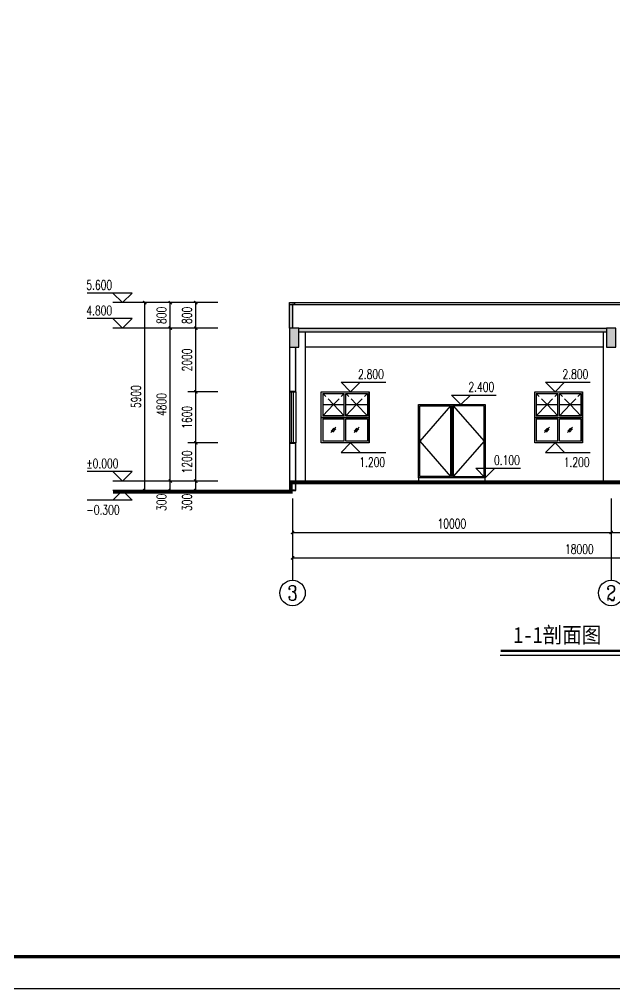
# Model space of a CAD drawing. Extents: x 4924227 to 5052693, y -485691 to -238224.
# Drawn here: x 5000317 to 5018995, y -485691 to -455267 of the extents above; entities that cross this region are included whole.
import ezdxf
from ezdxf.enums import TextEntityAlignment as Align

# ---------------------------------------------------------------- set-up
doc = ezdxf.new("R2010")
doc.units = 0
doc.header["$LTSCALE"] = 1000
doc.header["$MEASUREMENT"] = 0
doc.linetypes.add('DASH', pattern=[0.35, 0.25, -0.1])
doc.layers.get('0').update_dxf_attribs({"linetype": 'CONTINUOUS'})
doc.layers.get('Defpoints').update_dxf_attribs({"linetype": 'CONTINUOUS'})
doc.layers.add('_0', color=7, linetype='CONTINUOUS', lineweight=25)
for name, color, linetype in [('AXIS', 3, 'CONTINUOUS'), ('AXIS_TEXT', 7, 'CONTINUOUS'), ('COLUMN', 9, 'CONTINUOUS'), ('DIM_ELEV', 3, 'CONTINUOUS'), ('E_WINDOW', 4, 'CONTINUOUS'), ('PUB_DIM', 3, 'CONTINUOUS'), ('PUB_HATCH', 8, 'CONTINUOUS'), ('PUB_TEXT', 7, 'CONTINUOUS'), ('PUB_TITLE', 4, 'CONTINUOUS'), ('PUB_WALL', 9, 'CONTINUOUS'), ('WALL', 2, 'CONTINUOUS'), ('WINDOW', 4, 'CONTINUOUS'), ('图名', 15, 'CONTINUOUS'), ('填充', 251, 'CONTINUOUS'), ('散水', 52, 'CONTINUOUS')]:
    doc.layers.add(name, color=color, linetype=linetype)
doc.styles.add('_TCH_AXIS', font='COMPLEX', dxfattribs={"bigfont": 'GBCBIG'})
doc.styles.add('_TCH_DIM', font='SIMPLEX', dxfattribs={"bigfont": 'GBCBIG'})
doc.styles.add('_TCH_DIM_T3', font='SIMPLEX', dxfattribs={"width": 0.705882, "bigfont": 'GBCBIG'})
doc.styles.add('COMPLEX', font='COMPLEX')
doc.styles.add('宋体', font='', dxfattribs={"width": 0.7})
doc.styles.get('宋体').set_extended_font_data('SimSun')
doc.dimstyles.new('_TCH_ARCH&&100', dxfattribs={"dimtxt": 297.5, "dimasz": 100, "dimexe": 250, "dimexo": 300, "dimgap": 126.25, "dimtad": 1, "dimdec": 0, "dimzin": 0, "dimdsep": 46, "dimtxsty": '_TCH_DIM_T3', "dimblk": 'ARCHTICK', "dimcen": 0.09, "dimclrt": 7, "dimazin": 2, "dimtfac": 1, "dimtdec": 0, "dimtix": 1, "dimtmove": 2, "dimatfit": 3, "dimfxl": 0, "dimtolj": 1, "dimtzin": 0, "dimarcsym": 0})

# ---------------------------------------------------------------- blocks, each defined once
blk = doc.blocks.new('_ArchTick')
at = {"color": 0, "linetype": 'ByBlock', "const_width": 0.4}
blk.add_lwpolyline([(-0.5, -0.5), (0.5, 0.5)], dxfattribs=at)
blk = doc.blocks.new('*D66')
at = {"layer": 'Defpoints', "color": 0}
for p in [(5005852, -469758), (5006845, -469758), (5006845, -470058)]:
    blk.add_point(p, dxfattribs=at)
at = {"layer": 'PUB_DIM', "color": 0, "lineweight": -2}
for p, q in [((5006545, -469758), (5005602, -469758)), ((5005852, -470058), (5005852, -469758)), ((5006545, -470058), (5005602, -470058))]:
    blk.add_line(p, q, dxfattribs=at)
at = {"layer": 'PUB_DIM', "color": 0, "lineweight": -2, "xscale": 100, "yscale": 100, "zscale": 100}
for p, rotation in [((5005852, -469758), 90), ((5005852, -470058), 270)]:
    blk.add_blockref('_ArchTick', p, dxfattribs=dict(at, rotation=rotation))
at = {"layer": 'PUB_DIM', "color": 7, "insert": (5005577, -470428), "char_height": 297.5, "attachment_point": 5, "rotation": 90, "style": '_TCH_DIM_T3'}
blk.add_mtext('\\A1;300', dxfattribs=at)
blk = doc.blocks.new('*D67')
at = {"layer": 'Defpoints', "color": 0}
for p in [(5005852, -468558), (5006845, -468558), (5006845, -469758)]:
    blk.add_point(p, dxfattribs=at)
at = {"layer": 'PUB_DIM', "color": 0, "lineweight": -2}
for p, q in [((5006545, -468558), (5005602, -468558)), ((5005852, -469758), (5005852, -468558)), ((5006545, -469758), (5005602, -469758))]:
    blk.add_line(p, q, dxfattribs=at)
at = {"layer": 'PUB_DIM', "color": 0, "lineweight": -2, "xscale": 100, "yscale": 100, "zscale": 100}
for p, rotation in [((5005852, -468558), 90), ((5005852, -469758), 270)]:
    blk.add_blockref('_ArchTick', p, dxfattribs=dict(at, rotation=rotation))
at = {"layer": 'PUB_DIM', "color": 7, "insert": (5005577, -469158), "char_height": 297.5, "attachment_point": 5, "rotation": 90, "style": '_TCH_DIM_T3'}
blk.add_mtext('\\A1;1200', dxfattribs=at)
blk = doc.blocks.new('*D68')
at = {"layer": 'Defpoints', "color": 0}
for p in [(5005852, -466958), (5006845, -466958), (5006845, -468558)]:
    blk.add_point(p, dxfattribs=at)
at = {"layer": 'PUB_DIM', "color": 0, "lineweight": -2}
for p, q in [((5006545, -466958), (5005602, -466958)), ((5005852, -468558), (5005852, -466958)), ((5006545, -468558), (5005602, -468558))]:
    blk.add_line(p, q, dxfattribs=at)
at = {"layer": 'PUB_DIM', "color": 0, "lineweight": -2, "xscale": 100, "yscale": 100, "zscale": 100}
for p, rotation in [((5005852, -466958), 90), ((5005852, -468558), 270)]:
    blk.add_blockref('_ArchTick', p, dxfattribs=dict(at, rotation=rotation))
at = {"layer": 'PUB_DIM', "color": 7, "insert": (5005577, -467758), "char_height": 297.5, "attachment_point": 5, "rotation": 90, "style": '_TCH_DIM_T3'}
blk.add_mtext('\\A1;1600', dxfattribs=at)
blk = doc.blocks.new('*D69')
at = {"layer": 'Defpoints', "color": 0}
for p in [(5005852, -464958), (5006845, -464958), (5006845, -466958)]:
    blk.add_point(p, dxfattribs=at)
at = {"layer": 'PUB_DIM', "color": 0, "lineweight": -2}
for p, q in [((5006545, -464958), (5005602, -464958)), ((5005852, -466958), (5005852, -464958)), ((5006545, -466958), (5005602, -466958))]:
    blk.add_line(p, q, dxfattribs=at)
at = {"layer": 'PUB_DIM', "color": 0, "lineweight": -2, "xscale": 100, "yscale": 100, "zscale": 100}
for p, rotation in [((5005852, -464958), 90), ((5005852, -466958), 270)]:
    blk.add_blockref('_ArchTick', p, dxfattribs=dict(at, rotation=rotation))
at = {"layer": 'PUB_DIM', "color": 7, "insert": (5005577, -465958), "char_height": 297.5, "attachment_point": 5, "rotation": 90, "style": '_TCH_DIM_T3'}
blk.add_mtext('\\A1;2000', dxfattribs=at)
blk = doc.blocks.new('*D70')
at = {"layer": 'Defpoints', "color": 0}
for p in [(5005852, -464158), (5006845, -464158), (5006845, -464958)]:
    blk.add_point(p, dxfattribs=at)
at = {"layer": 'PUB_DIM', "color": 0, "lineweight": -2}
for p, q in [((5006545, -464158), (5005602, -464158)), ((5005852, -464958), (5005852, -464158)), ((5006545, -464958), (5005602, -464958))]:
    blk.add_line(p, q, dxfattribs=at)
at = {"layer": 'PUB_DIM', "color": 0, "lineweight": -2, "xscale": 100, "yscale": 100, "zscale": 100}
for p, rotation in [((5005852, -464158), 90), ((5005852, -464958), 270)]:
    blk.add_blockref('_ArchTick', p, dxfattribs=dict(at, rotation=rotation))
at = {"layer": 'PUB_DIM', "color": 7, "insert": (5005577, -464558), "char_height": 297.5, "attachment_point": 5, "rotation": 90, "style": '_TCH_DIM_T3'}
blk.add_mtext('\\A1;800', dxfattribs=at)
blk = doc.blocks.new('*D186')
at = {"layer": 'Defpoints', "color": 0}
for p in [(5004252, -464158), (5006845, -464158), (5006845, -470058)]:
    blk.add_point(p, dxfattribs=at)
at = {"layer": 'PUB_DIM', "color": 0, "lineweight": -2}
for p, q in [((5006545, -464158), (5004002, -464158)), ((5004252, -470058), (5004252, -464158)), ((5006545, -470058), (5004002, -470058))]:
    blk.add_line(p, q, dxfattribs=at)
at = {"layer": 'PUB_DIM', "color": 0, "lineweight": -2, "xscale": 100, "yscale": 100, "zscale": 100}
for p, rotation in [((5004252, -464158), 90), ((5004252, -470058), 270)]:
    blk.add_blockref('_ArchTick', p, dxfattribs=dict(at, rotation=rotation))
at = {"layer": 'PUB_DIM', "color": 7, "insert": (5003977, -467108), "char_height": 297.5, "attachment_point": 5, "rotation": 90, "style": '_TCH_DIM_T3'}
blk.add_mtext('\\A1;5900', dxfattribs=at)
blk = doc.blocks.new('*D187')
at = {"layer": 'Defpoints', "color": 0}
for p in [(5005052, -469758), (5006845, -469758), (5006845, -470058)]:
    blk.add_point(p, dxfattribs=at)
at = {"layer": 'PUB_DIM', "color": 0, "lineweight": -2}
for p, q in [((5006545, -469758), (5004802, -469758)), ((5005052, -470058), (5005052, -469758)), ((5006545, -470058), (5004802, -470058))]:
    blk.add_line(p, q, dxfattribs=at)
at = {"layer": 'PUB_DIM', "color": 0, "lineweight": -2, "xscale": 100, "yscale": 100, "zscale": 100}
for p, rotation in [((5005052, -469758), 90), ((5005052, -470058), 270)]:
    blk.add_blockref('_ArchTick', p, dxfattribs=dict(at, rotation=rotation))
at = {"layer": 'PUB_DIM', "color": 7, "insert": (5004777, -470428), "char_height": 297.5, "attachment_point": 5, "rotation": 90, "style": '_TCH_DIM_T3'}
blk.add_mtext('\\A1;300', dxfattribs=at)
blk = doc.blocks.new('*D188')
at = {"layer": 'Defpoints', "color": 0}
for p in [(5005052, -464958), (5006845, -464958), (5006845, -469758)]:
    blk.add_point(p, dxfattribs=at)
at = {"layer": 'PUB_DIM', "color": 0, "lineweight": -2}
for p, q in [((5006545, -464958), (5004802, -464958)), ((5005052, -469758), (5005052, -464958)), ((5006545, -469758), (5004802, -469758))]:
    blk.add_line(p, q, dxfattribs=at)
at = {"layer": 'PUB_DIM', "color": 0, "lineweight": -2, "xscale": 100, "yscale": 100, "zscale": 100}
for p, rotation in [((5005052, -464958), 90), ((5005052, -469758), 270)]:
    blk.add_blockref('_ArchTick', p, dxfattribs=dict(at, rotation=rotation))
at = {"layer": 'PUB_DIM', "color": 7, "insert": (5004777, -467358), "char_height": 297.5, "attachment_point": 5, "rotation": 90, "style": '_TCH_DIM_T3'}
blk.add_mtext('\\A1;4800', dxfattribs=at)
blk = doc.blocks.new('*D189')
at = {"layer": 'Defpoints', "color": 0}
for p in [(5005052, -464158), (5006845, -464158), (5006845, -464958)]:
    blk.add_point(p, dxfattribs=at)
at = {"layer": 'PUB_DIM', "color": 0, "lineweight": -2}
for p, q in [((5006545, -464158), (5004802, -464158)), ((5005052, -464958), (5005052, -464158)), ((5006545, -464958), (5004802, -464958))]:
    blk.add_line(p, q, dxfattribs=at)
at = {"layer": 'PUB_DIM', "color": 0, "lineweight": -2, "xscale": 100, "yscale": 100, "zscale": 100}
for p, rotation in [((5005052, -464158), 90), ((5005052, -464958), 270)]:
    blk.add_blockref('_ArchTick', p, dxfattribs=dict(at, rotation=rotation))
at = {"layer": 'PUB_DIM', "color": 7, "insert": (5004777, -464558), "char_height": 297.5, "attachment_point": 5, "rotation": 90, "style": '_TCH_DIM_T3'}
blk.add_mtext('\\A1;800', dxfattribs=at)
blk = doc.blocks.new('$TCHSYS$WIN2D')
for p, q in [((-0.5, 0.5), (0.5, 0.5)), ((-0.5, 0.5), (-0.5, -0.5)), ((0.5, 0.5), (0.5, -0.5)), ((0.5, 0.167), (-0.5, 0.167)), ((0.5, -0.167), (-0.5, -0.167)), ((-0.5, -0.5), (0.5, -0.5))]:
    blk.add_line(p, q)
blk = doc.blocks.new('*D194')
at = {"layer": 'AXIS', "color": 0, "lineweight": -2}
for p, q in [((5008888, -470603), (5008888, -472421)), ((5026888, -470603), (5026888, -472421)), ((5008888, -472171), (5026888, -472171))]:
    blk.add_line(p, q, dxfattribs=at)
at = {"layer": 'Defpoints', "color": 0}
for p in [(5008888, -470303), (5026888, -470303), (5026888, -472171)]:
    blk.add_point(p, dxfattribs=at)
at = {"layer": 'AXIS', "color": 0, "lineweight": -2, "xscale": 100, "yscale": 100, "zscale": 100, "rotation": 180}
blk.add_blockref('_ArchTick', (5008888, -472171), dxfattribs=at)
at = {"layer": 'AXIS', "color": 0, "lineweight": -2, "xscale": 100, "yscale": 100, "zscale": 100}
blk.add_blockref('_ArchTick', (5026888, -472171), dxfattribs=at)
at = {"layer": 'AXIS', "color": 7, "insert": (5017888, -471896), "char_height": 297.5, "attachment_point": 5, "style": '_TCH_DIM_T3'}
blk.add_mtext('\\A1;18000', dxfattribs=at)
blk = doc.blocks.new('*D195')
at = {"layer": 'AXIS', "color": 0, "lineweight": -2}
for p, q in [((5008888, -470603), (5008888, -471621)), ((5018888, -470603), (5018888, -471621)), ((5008888, -471371), (5018888, -471371))]:
    blk.add_line(p, q, dxfattribs=at)
at = {"layer": 'Defpoints', "color": 0}
for p in [(5008888, -470303), (5018888, -470303), (5018888, -471371)]:
    blk.add_point(p, dxfattribs=at)
at = {"layer": 'AXIS', "color": 0, "lineweight": -2, "xscale": 100, "yscale": 100, "zscale": 100, "rotation": 180}
blk.add_blockref('_ArchTick', (5008888, -471371), dxfattribs=at)
at = {"layer": 'AXIS', "color": 0, "lineweight": -2, "xscale": 100, "yscale": 100, "zscale": 100}
blk.add_blockref('_ArchTick', (5018888, -471371), dxfattribs=at)
at = {"layer": 'AXIS', "color": 7, "insert": (5013888, -471096), "char_height": 297.5, "attachment_point": 5, "style": '_TCH_DIM_T3'}
blk.add_mtext('\\A1;10000', dxfattribs=at)
blk = doc.blocks.new('*D196')
at = {"layer": 'AXIS', "color": 0, "lineweight": -2}
for p, q in [((5018888, -470603), (5018888, -471621)), ((5026888, -470603), (5026888, -471621)), ((5018888, -471371), (5026888, -471371))]:
    blk.add_line(p, q, dxfattribs=at)
at = {"layer": 'Defpoints', "color": 0}
for p in [(5018888, -470303), (5026888, -470303), (5026888, -471371)]:
    blk.add_point(p, dxfattribs=at)
at = {"layer": 'AXIS', "color": 0, "lineweight": -2, "xscale": 100, "yscale": 100, "zscale": 100, "rotation": 180}
blk.add_blockref('_ArchTick', (5018888, -471371), dxfattribs=at)
at = {"layer": 'AXIS', "color": 0, "lineweight": -2, "xscale": 100, "yscale": 100, "zscale": 100}
blk.add_blockref('_ArchTick', (5026888, -471371), dxfattribs=at)
at = {"layer": 'AXIS', "color": 7, "insert": (5022888, -471096), "char_height": 297.5, "attachment_point": 5, "style": '_TCH_DIM_T3'}
blk.add_mtext('\\A1;8000', dxfattribs=at)
blk = doc.blocks.new('_FZH')
blk.add_lwpolyline([(-0.5, -0.5), (0.5, -0.5), (0.5, 0.5), (-0.5, 0.5)], close=True)
at = {"layer": 'PUB_HATCH'}
blk.add_solid([(-0.5, -0.5), (0.5, -0.5), (-0.5, 0.5), (0.5, 0.5)], dxfattribs=at)
blk = doc.blocks.new('_AXISO')
blk.add_circle((0, 0), 0.5)
at = {"layer": 'AXIS_TEXT', "style": 'COMPLEX', "width": 1.041667}
blk.add_attdef('A', text='', height=0.56, dxfattribs=at).set_placement((-0.25, -0.28), (0.25, -0.28), align=Align.FIT)

msp = doc.modelspace()

# ---------------------------------------------------------------- hatches: boundary and pattern name
at = {"layer": 'PUB_HATCH'}
msp.add_hatch(color=256, dxfattribs=at).paths.add_polyline_path([(5018738, -465078.2), (5018738, -464958.2), (5009088, -464958.2), (5009088, -465078.2)])
at = {"layer": 'PUB_WALL'}
for color, points in [(0, [(5018738, -464998.2), (5018738, -464958.2), (5009088, -464958.2), (5009088, -464998.2)]), (0, [(5018738, -465078.2), (5018738, -465038.2), (5009088, -465038.2), (5009088, -465078.2)]), (256, [(5008828, -465558.2), (5008788, -465558.2), (5008788, -466958.4), (5008828, -466918.4)]), (256, [(5008988, -465558.2), (5008948, -465558.2), (5008948, -466918.4), (5008988, -466958.4)]), (256, [(5008788, -466958.4), (5008988, -466958.4), (5008948, -466918.4), (5008828, -466918.4)]), (256, [(5008988, -468558.4), (5008788, -468558.4), (5008828, -468598.4), (5008948, -468598.4)]), (256, [(5008788, -468558.4), (5008788, -470058.4), (5008828, -470018.4), (5008828, -468598.4)]), (256, [(5008988, -470058.4), (5008988, -468558.4), (5008948, -468598.4), (5008948, -470018.4)]), (256, [(5008788, -470058.4), (5008988, -470058.4), (5008948, -470018.4), (5008828, -470018.4)])]:
    msp.add_hatch(color=color, dxfattribs=at).paths.add_polyline_path(points)
at = {"layer": '散水'}
msp.add_hatch(color=0, dxfattribs=at).paths.add_polyline_path([(5008888, -464218.2), (5008948, -464218.2), (5008948, -464158.2), (5008788, -464158.2), (5008788, -464958.2), (5008888, -464958.2)])

# ---------------------------------------------------------------- linework, layer by layer
for p, q in [((5008788, -464158.2), (5026988, -464158.2)), ((5008788, -464218.2), (5026988, -464218.2))]:
    msp.add_line(p, q)
at = {"color": 0, "const_width": 100}
msp.add_lwpolyline([(5032374.5, -470108.4), (5029384.9, -470108.4), (5026984.9, -469808.4), (5008838, -469808.4), (5008838, -470108.4), (5003251.5, -470108.4)], dxfattribs=at)
at = {"color": 0}
msp.add_lwpolyline([(5032374.5, -470058.4), (5029388, -470058.4), (5026988, -469758.4), (5008788, -469758.4), (5008788, -470058.4), (5003251.5, -470058.4)], dxfattribs=at)
at = {"layer": '_0', "color": 0}
for p, q in [((5008788, -465078.2), (5008788, -469808.4)), ((5009288, -465078.2), (5009288, -469808.4)), ((5018638, -465078.2), (5018638, -469758.4)), ((5018638, -465558.2), (5009288, -465558.2)), ((5014938, -469658.4), (5012838, -469658.4)), ((5012838, -469658.4), (5012838, -469758.4)), ((5014938, -469758.4), (5014938, -469658.4))]:
    msp.add_line(p, q, dxfattribs=at)
at = {"layer": 'AXIS', "color": 0}
for p, q in [((5008888, -470303.3), (5008888, -472871.4)), ((5018888, -470303.3), (5018888, -472871.4))]:
    msp.add_line(p, q, dxfattribs=at)
at = {"layer": 'DIM_ELEV'}
for p, q in [((5003851.5, -463858.2), (5002447.5, -463858.2)), ((5003551.5, -464158.2), (5003251.5, -463858.2)), ((5003551.5, -464158.2), (5003851.5, -463858.2)), ((5005148.9, -464158.2), (5003251.5, -464158.2)), ((5003851.5, -464658.2), (5002447.5, -464658.2)), ((5003551.5, -464958.2), (5003251.5, -464658.2)), ((5003551.5, -464958.2), (5003851.5, -464658.2)), ((5005148.9, -464958.2), (5003251.5, -464958.2)), ((5010710.3, -466958.4), (5010410.3, -466658.4)), ((5010410.3, -466658.4), (5011814.3, -466658.4)), ((5010710.3, -466958.4), (5011010.3, -466658.4)), ((5017125.9, -466958.4), (5016825.9, -466658.4)), ((5016825.9, -466658.4), (5018229.9, -466658.4)), ((5017125.9, -466958.4), (5017425.9, -466658.4)), ((5014174.1, -467358.4), (5013874.1, -467058.4)), ((5013874.1, -467058.4), (5015278.1, -467058.4)), ((5014174.1, -467358.4), (5014474.1, -467058.4)), ((5010710.3, -468558.4), (5010410.3, -468858.4)), ((5010710.3, -468558.4), (5011010.3, -468858.4)), ((5017125.9, -468558.4), (5016825.9, -468858.4)), ((5017125.9, -468558.4), (5017425.9, -468858.4)), ((5010410.3, -468858.4), (5011814.3, -468858.4)), ((5016825.9, -468858.4), (5018229.9, -468858.4)), ((5014938, -469658.4), (5014638, -469358.4)), ((5014638, -469358.4), (5016042, -469358.4)), ((5014938, -469658.4), (5015238, -469358.4)), ((5003851.5, -469458.4), (5002447.5, -469458.4)), ((5003551.5, -469758.4), (5003251.5, -469458.4)), ((5003551.5, -469758.4), (5003851.5, -469458.4)), ((5005148.9, -469758.4), (5003251.5, -469758.4)), ((5003551.5, -470058.4), (5003251.5, -470358.4)), ((5005148.9, -470058.4), (5003251.5, -470058.4)), ((5003551.5, -470058.4), (5003851.5, -470358.4)), ((5003851.5, -470358.4), (5002447.5, -470358.4))]:
    msp.add_line(p, q, dxfattribs=at)
at = {"layer": 'E_WINDOW'}
for p, q in [((5009838, -467008.4), (5009838, -467708.4)), ((5010513, -467708.4), (5010513, -467008.4)), ((5010563, -467708.4), (5010563, -467008.4)), ((5016538, -467008.4), (5016538, -467708.4)), ((5017213, -467708.4), (5017213, -467008.4)), ((5017263, -467708.4), (5017263, -467008.4)), ((5009838, -467358.4), (5010513, -467358.4)), ((5016538, -467358.4), (5017213, -467358.4)), ((5009838, -467808.4), (5009838, -468508.4)), ((5010513, -468508.4), (5010513, -467808.4)), ((5010563, -468508.4), (5010563, -467808.4)), ((5016538, -467808.4), (5016538, -468508.4)), ((5017213, -468508.4), (5017213, -467808.4)), ((5017263, -468508.4), (5017263, -467808.4))]:
    msp.add_line(p, q, dxfattribs=at)
for points in [[(5009788, -466958.4), (5011288, -466958.4), (5011288, -467758.4), (5009788, -467758.4)], [(5011288, -466958.4), (5011288, -466958.4), (5011288, -467758.4), (5011288, -467758.4)], [(5016488, -466958.4), (5017988, -466958.4), (5017988, -467758.4), (5016488, -467758.4)], [(5017988, -466958.4), (5017988, -466958.4), (5017988, -467758.4), (5017988, -467758.4)], [(5009788, -467758.4), (5011288, -467758.4), (5011288, -468558.4), (5009788, -468558.4)], [(5011288, -467758.4), (5011288, -467758.4), (5011288, -468558.4), (5011288, -468558.4)], [(5016488, -467758.4), (5017988, -467758.4), (5017988, -468558.4), (5016488, -468558.4)], [(5017988, -467758.4), (5017988, -467758.4), (5017988, -468558.4), (5017988, -468558.4)]]:
    msp.add_lwpolyline(points, close=True, dxfattribs=at)
for points in [[(5009838, -467008.4), (5010513, -467008.4)], [(5010563, -467008.4), (5011238, -467008.4), (5011238, -467708.4), (5010563, -467708.4)], [(5016538, -467008.4), (5017213, -467008.4)], [(5017263, -467008.4), (5017938, -467008.4), (5017938, -467708.4), (5017263, -467708.4)], [(5010513, -467708.4), (5009838, -467708.4)], [(5009838, -467808.4), (5010513, -467808.4)], [(5010563, -467808.4), (5011238, -467808.4), (5011238, -468508.4), (5010563, -468508.4)], [(5017213, -467708.4), (5016538, -467708.4)], [(5016538, -467808.4), (5017213, -467808.4)], [(5017263, -467808.4), (5017938, -467808.4), (5017938, -468508.4), (5017263, -468508.4)], [(5010513, -468508.4), (5009838, -468508.4)], [(5017213, -468508.4), (5016538, -468508.4)]]:
    msp.add_lwpolyline(points, dxfattribs=at)
at = {"layer": 'PUB_TITLE', "color": 4}
msp.add_lwpolyline([(4957451.5, -485690.7), (5041551.5, -485690.7), (5041551.5, -426290.7), (4957451.5, -426290.7)], close=True, dxfattribs=at)
at = {"layer": 'PUB_TITLE', "color": 4, "const_width": 100}
msp.add_lwpolyline([(4959951.5, -484690.7), (5040551.5, -484690.7), (5040551.5, -427290.7), (4959951.5, -427290.7)], close=True, dxfattribs=at)
at = {"layer": 'WALL', "color": 0}
for p, q in [((5009088, -464958.2), (5018738, -464958.2)), ((5009088, -465078.2), (5018738, -465078.2))]:
    msp.add_line(p, q, dxfattribs=at)
at = {"layer": 'WALL'}
for p, q in [((5008788, -465558.2), (5008788, -466958.4)), ((5008988, -466958.4), (5008988, -465558.2)), ((5008788, -466958.4), (5008988, -466958.4)), ((5008988, -468558.4), (5008788, -468558.4)), ((5008788, -468558.4), (5008788, -470058.4)), ((5008988, -470058.4), (5008988, -468558.4)), ((5008788, -470058.4), (5008988, -470058.4))]:
    msp.add_line(p, q, dxfattribs=at)
msp.add_lwpolyline([(5008788, -464958.2), (5008788, -464158.2), (5008948, -464158.2), (5008948, -464218.2), (5008888, -464218.2), (5008888, -464958.2)], dxfattribs=at)
at = {"layer": 'WINDOW'}
msp.add_line((5013888, -467358.4), (5013888, -469658.4), dxfattribs=at)
for points in [[(5009788, -466958.4), (5011288, -466958.4), (5011288, -468558.4), (5009788, -468558.4)], [(5011288, -466958.4), (5011288, -466958.4), (5011288, -468558.4), (5011288, -468558.4)], [(5016488, -466958.4), (5017988, -466958.4), (5017988, -468558.4), (5016488, -468558.4)], [(5017988, -466958.4), (5017988, -466958.4), (5017988, -468558.4), (5017988, -468558.4)], [(5012878, -467398.4), (5013848, -467398.4), (5013848, -469618.4), (5012878, -469618.4)], [(5014898, -467398.4), (5013928, -467398.4), (5013928, -469618.4), (5014898, -469618.4)]]:
    msp.add_lwpolyline(points, close=True, dxfattribs=at)
for points in [[(5012838, -469658.4), (5012838, -467358.4), (5014938, -467358.4), (5014938, -469658.4)], [(5013848, -467398.4), (5012878, -468508.4), (5013848, -469618.4)], [(5013928, -467398.4), (5014898, -468508.4), (5013928, -469618.4)]]:
    msp.add_lwpolyline(points, dxfattribs=at)
at = {"layer": '图名'}
msp.add_line((5015408.3, -475222.6), (5019171.3, -475222.6), dxfattribs=at)
at = {"layer": '图名', "const_width": 70}
msp.add_lwpolyline([(5015418.1, -475089.4), (5019161.5, -475089.4)], dxfattribs=at)
at = {"layer": '填充', "linetype": 'DASH'}
for p, q in [((5010175.5, -467358.4), (5009838, -467008.4)), ((5010175.5, -467358.4), (5010513, -467008.4)), ((5010900.5, -467358.4), (5010563, -467008.4)), ((5010900.5, -467358.4), (5011238, -467008.4)), ((5016875.5, -467358.4), (5016538, -467008.4)), ((5016875.5, -467358.4), (5017213, -467008.4)), ((5017600.5, -467358.4), (5017263, -467008.4)), ((5017600.5, -467358.4), (5017938, -467008.4))]:
    msp.add_line(p, q, dxfattribs=at)
at = {"layer": '填充'}
for p, q in [((5010175.5, -467358.4), (5009838, -467708.4)), ((5009838, -467358.4), (5010513, -467358.4)), ((5010513, -467708.4), (5010175.5, -467358.4)), ((5010900.5, -467358.4), (5010563, -467708.4)), ((5010563, -467358.4), (5011238, -467358.4)), ((5011238, -467708.4), (5010900.5, -467358.4)), ((5016875.5, -467358.4), (5016538, -467708.4)), ((5016538, -467358.4), (5017213, -467358.4)), ((5017213, -467708.4), (5016875.5, -467358.4)), ((5017600.5, -467358.4), (5017263, -467708.4)), ((5017263, -467358.4), (5017938, -467358.4)), ((5017938, -467708.4), (5017600.5, -467358.4)), ((5010093.9, -468238.2), (5010252, -468071.6)), ((5010099.4, -468188.8), (5010185.2, -468098.4)), ((5010152.7, -468219.8), (5010245.6, -468121.9)), ((5010818.9, -468238.2), (5010977, -468071.6)), ((5010824.4, -468188.8), (5010910.2, -468098.4)), ((5010877.7, -468219.8), (5010970.6, -468121.9)), ((5016793.9, -468238.2), (5016952, -468071.6)), ((5016799.4, -468188.8), (5016885.2, -468098.4)), ((5016852.7, -468219.8), (5016945.6, -468121.9)), ((5017518.9, -468238.2), (5017677, -468071.6)), ((5017524.4, -468188.8), (5017610.2, -468098.4)), ((5017577.7, -468219.8), (5017670.6, -468121.9))]:
    msp.add_line(p, q, dxfattribs=at)

# ---------------------------------------------------------------- block references
at = {"layer": 'AXIS', "color": 0}
ref = msp.add_blockref('_AXISO', (5008888, -473271.4), dxfattribs=dict(at, xscale=800, yscale=800, zscale=800))
ref.add_attrib('A', '3', dxfattribs={"layer": 'AXIS_TEXT', "color": 0, "height": 465.9, "style": '_TCH_AXIS'}).set_placement((5008732.7, -473504.4), (5009043.3, -473504.4), align=Align.FIT)
ref = msp.add_blockref('_AXISO', (5018888, -473271.4), dxfattribs=dict(at, xscale=800, yscale=800, zscale=800))
ref.add_attrib('A', '2', dxfattribs={"layer": 'AXIS_TEXT', "color": 0, "height": 465.9, "style": '_TCH_AXIS'}).set_placement((5018732.7, -473504.4), (5019043.3, -473504.4), align=Align.FIT)
at = {"layer": 'COLUMN', "color": 0, "xscale": 600, "yscale": 300, "zscale": 300, "rotation": 90}
for p in [(5008938, -465258.2), (5018888, -465258.2)]:
    msp.add_blockref('_FZH', p, dxfattribs=at)
at = {"layer": 'WINDOW', "color": 0, "xscale": -1600, "yscale": 200, "zscale": -1600, "rotation": 90}
msp.add_blockref('$TCHSYS$WIN2D', (5008888, -467758.4), dxfattribs=at)

# ---------------------------------------------------------------- texts
at = {"layer": 'PUB_TEXT', "style": '_TCH_DIM', "width": 0.705882}
for s, p in [('5.600', (5002417.5, -463753.2)), ('4.800', (5002417.5, -464553.2)), ('2.800', (5010944.3, -466553.4)), ('2.800', (5017359.9, -466553.4)), ('2.400', (5014408.1, -466953.4)), ('%%P0.000', (5002417.5, -469353.4)), ('1.200', (5010984.3, -469313.4)), ('0.100', (5015212, -469253.4)), ('1.200', (5017399.9, -469313.4)), ('-0.300', (5002417.5, -470813.4))]:
    msp.add_text(s, height=297.5, dxfattribs=at).set_placement(p)
at = {"layer": '图名', "style": '宋体', "width": 0.9}
msp.add_text('1-1剖面图', height=500, dxfattribs=at).set_placement((5015818.2, -474837.1))

# ---------------------------------------------------------------- dimensions: what is measured, and where the dimension line sits
at = {"layer": 'AXIS', "color": 0}
for p1, p2, distance, picture, middle in [((5008888, -470303.3), (5026888, -470303.3), -1868.1, '*D194', (5017888, -471896.4)), ((5008888, -470303.3), (5018888, -470303.3), -1068.1, '*D195', (5013888, -471096.4)), ((5018888, -470303.3), (5026888, -470303.3), -1068.1, '*D196', (5022888, -471096.4))]:
    dim = msp.add_aligned_dim(p1=p1, p2=p2, distance=distance, dimstyle='_TCH_ARCH&&100', dxfattribs=at)
    dim.commit()
    dim.dimension.update_dxf_attribs({"geometry": picture, "text_midpoint": middle})
at = {"layer": 'PUB_DIM'}
for p1, p2, distance, picture, middle in [((5006845.3, -470058.4), (5006845.3, -464158.2), 2593.8, '*D186', (5003976.5, -467108.3)), ((5006845.3, -464958.2), (5006845.3, -464158.2), 1793.8, '*D189', (5004776.5, -464558.2)), ((5006845.3, -464958.2), (5006845.3, -464158.2), 993.8, '*D70', (5005576.5, -464558.2)), ((5006845.3, -469758.4), (5006845.3, -464958.2), 1793.8, '*D188', (5004776.5, -467358.3)), ((5006845.3, -466958.4), (5006845.3, -464958.2), 993.8, '*D69', (5005576.5, -465958.3)), ((5006845.3, -468558.4), (5006845.3, -466958.4), 993.8, '*D68', (5005576.5, -467758.4)), ((5006845.3, -469758.4), (5006845.3, -468558.4), 993.8, '*D67', (5005576.5, -469158.4))]:
    dim = msp.add_aligned_dim(p1=p1, p2=p2, distance=distance, dimstyle='_TCH_ARCH&&100', dxfattribs=at)
    dim.commit()
    dim.dimension.update_dxf_attribs({"geometry": picture, "text_midpoint": middle})
for base, picture, middle in [((5005051.5, -469758.4), '*D187', (5004776.5, -470428.4)), ((5005851.5, -469758.4), '*D66', (5005576.5, -470428.4))]:
    dim = msp.add_linear_dim(base=base, p1=(5006845.3, -470058.4), p2=(5006845.3, -469758.4), angle=90, dimstyle='_TCH_ARCH&&100', dxfattribs=at)
    dim.commit()
    dim.dimension.update_dxf_attribs({"geometry": picture, "text_midpoint": middle, "dimtype": 129})

doc.saveas('drawing.dxf')
